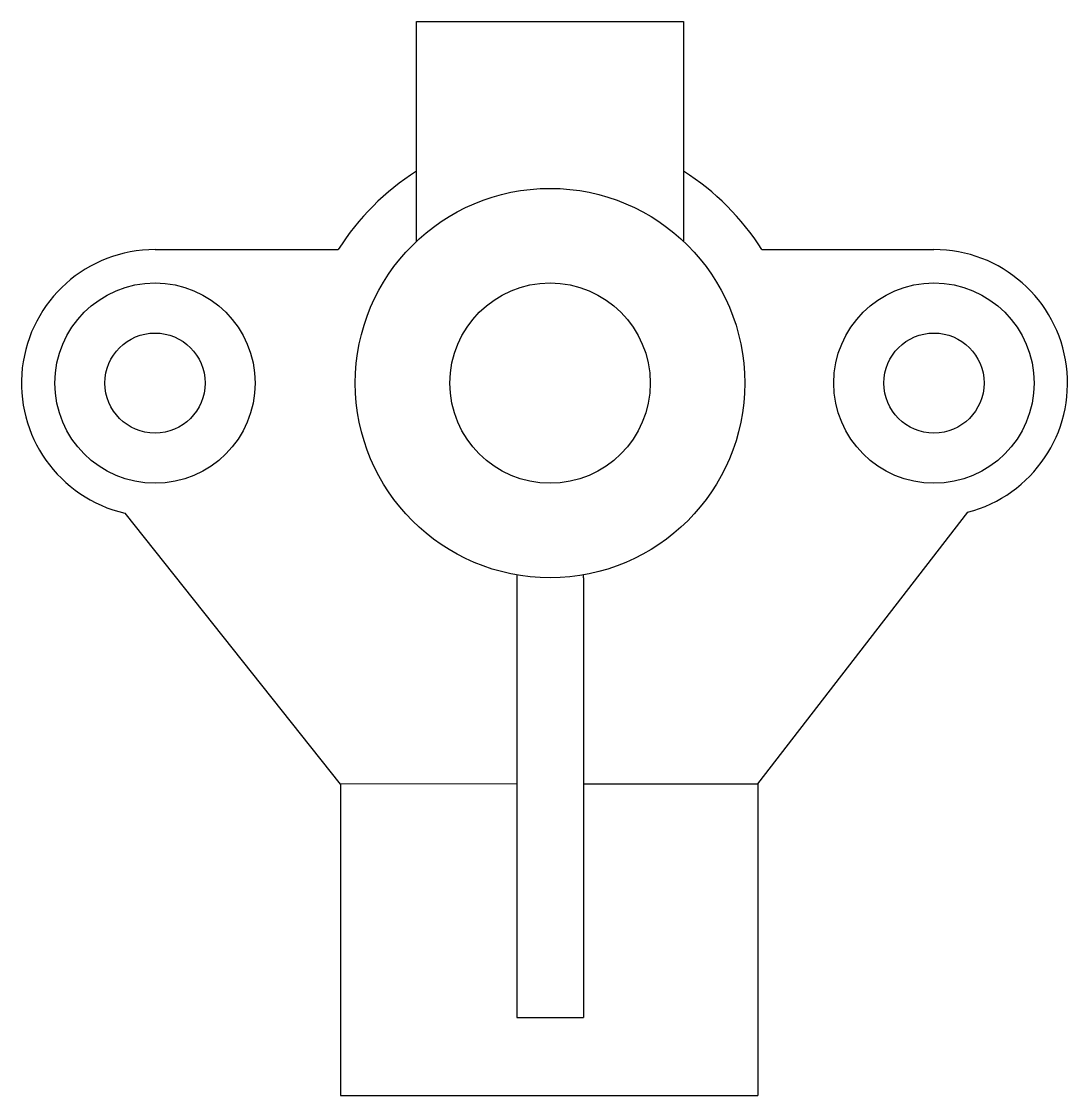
# Model space of a CAD drawing. Header units: millimetres. Extents: x 69 to 257, y 61 to 254.
import ezdxf

# ---------------------------------------------------------------- set-up
doc = ezdxf.new("R2010")
doc.units = ezdxf.units.MM
doc.header["$LTSCALE"] = 25.4

msp = doc.modelspace()

# ---------------------------------------------------------------- linework, layer by layer
for p, q in [((140.18, 253.57), (188.18, 253.57)), ((140.18, 214.04), (140.18, 253.57)), ((188.18, 253.57), (188.18, 214.04)), ((93.18, 212.57), (126.12, 212.57)), ((202.25, 212.57), (233.18, 212.57)), ((126.51, 116.5), (87.79, 165.18)), ((201.51, 116.53), (239.24, 165.35)), ((158.18, 154.09), (158.18, 153.57)), ((158.18, 153.57), (158.18, 74.5)), ((170.18, 153.57), (170.18, 154.09)), ((170.18, 153.57), (170.18, 74.5)), ((158.18, 116.56), (126.51, 116.5)), ((126.51, 116.5), (126.51, 60.5)), ((170.18, 116.56), (201.51, 116.53)), ((201.51, 116.53), (201.51, 60.53)), ((158.18, 74.5), (170.18, 74.5)), ((126.51, 60.5), (201.51, 60.53))]:
    msp.add_line(p, q)
for centre, radius in [((164.18, 188.57), 35), ((93.18, 188.57), 18), ((164.18, 188.57), 18), ((233.18, 188.57), 18), ((93.18, 188.57), 9), ((233.18, 188.57), 9)]:
    msp.add_circle(centre, radius)
for centre, radius, start, end in [((164.18, 188.57), 45, 122.231, 147.769), ((164.18, 188.57), 45, 32.231, 57.769), ((93.18, 188.57), 24, 90, 257.0081), ((233.18, 188.57), 24, 284.6101, 90)]:
    msp.add_arc(centre, radius, start, end)

doc.saveas('drawing.dxf')
